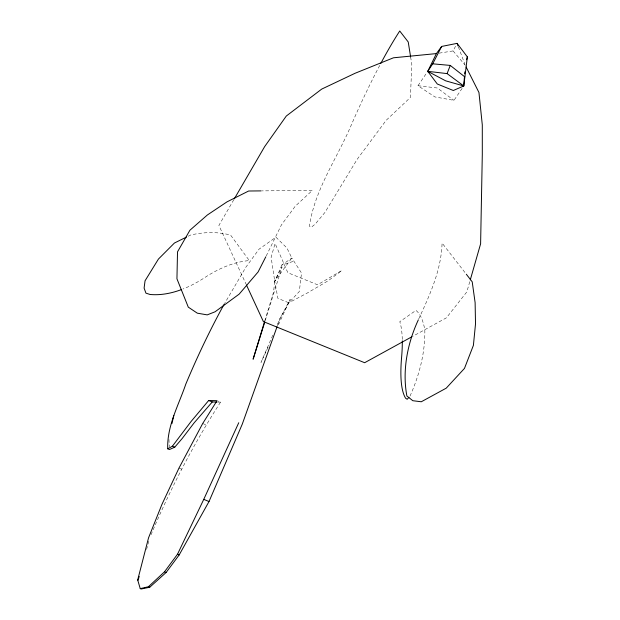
<?xml version="1.0" encoding="UTF-8"?>
<svg xmlns="http://www.w3.org/2000/svg" width="620" height="620" viewBox="0 0 620 620"><rect width="100%" height="100%" fill="white"/><g stroke="black" fill="none" stroke-linecap="round" stroke-linejoin="round"><path stroke-width="0.46" stroke-dasharray="3.1 2.33" d="M146.591 549.421L149.025 540.09M469.751 281.713L466.844 291.88L446.416 317.828L412.695 336.342M264.686 321.245L273.443 292.555L274.792 281.558L271.118 257.292L275.079 243.443L287.835 272.722L317.517 284.781L341.775 270.537L328.476 280.589L307.613 292.841L288.804 302.785L279.984 318.525L276.946 325.547M265.259 320.463L282.038 266.972L274.528 281.41L291.842 258.013L286.874 247.938L275.947 237.181L259.036 249.186L245.876 267.197L224.889 303.048M277.38 325.81L279.984 318.525L290.199 299.359L277.628 326.507M281.844 265.035L274.792 281.558L277.892 298.352L288.804 302.785L299.313 291.516L301.514 273.025L291.842 258.013L281.844 265.035L293.733 261.245M272.769 335.203L261.005 362.406L269.111 344.898M418.725 318.951C429.908 294.818 441.262 270.165 442.083 243.063L465.721 273.474M151.024 534.742C170.446 488.723 193.463 444.091 220.581 402.124L217.93 401.055M266.213 255.99L281.426 224.905L295.197 206.282L312.403 190.387L262.159 190.883M409.998 396.103C419.229 375.557 425.227 352.757 424.832 330.096A245.04 52.94 -70 0 0 415.958 310.395L399.776 321.703A177.212 38.285 -70 0 1 402.279 339.884M439.177 53.15L453.088 50.918L456.188 45.043M233.817 199.694L218.883 225.409L245.993 283.991M462.14 88.365L453.987 100.355L434.946 96.937L417.973 85.723L427.211 72.137M188.131 236.259L190.697 234.988A245.04 128.216 -65.4 0 1 230.617 235.112L249.333 260.594A177.212 92.729 -65.4 0 0 204.902 277.489A178.614 93.465 -65.4 0 1 182.977 289.005M217.806 402.078L220.581 402.124M417.973 85.723L437.309 87.994L453.987 100.355M202.686 423.522L206.103 424.901M178.971 468.092L181.707 469.193M453.088 50.918L465.271 65.325M458.389 46.88L464.946 64.449M410.618 56.916L411.82 64.379L410.409 97.448L386.121 120.365L357.19 159.286L324.896 212.49L315.293 224.022L311.248 227.323L309.411 226.222C314.642 189.619 337.048 158.503 351.238 125.124A169.392 28.094 -67.9 0 1 380.324 64.309M168.942 439.433L169.338 446.772"/><path stroke-width="0.93" d="M216.884 402.055L212.265 401.969L194.184 422.801L182.125 438.588L174.77 447.167L169.485 449.523L167.733 448.81C166.904 425.94 178.622 405.201 185.791 384.152C196.997 357.329 209.459 331.049 223.425 305.544L224.401 303.878M441.649 46.446L432.706 63.821L427.754 71.331L445.648 80.825L463.768 85.963L467.356 56.893L457.072 43.361L441.649 46.446L436.395 53.591L427.754 71.331L437.286 83.995L453.313 90.505L463.768 85.963L464.388 77.523M464.659 73.772L464.799 71.889M171.918 423.6L173.802 415.501M466.666 59.698L467.356 56.893M277.055 326.717L242.265 424.157L209.025 501.518L179.188 554.915L166.114 572.493L149.715 587.264L141.159 589L140.236 588.628L137.694 579.956L148.544 537.835L161.936 504.386L178.971 468.092L202.686 423.522L217.047 400.698L208.661 400.512L191.045 421.53L172.399 446.214L167.733 448.81M138.415 579.212L139.182 576.414M470.286 279.86L480.608 243.823L482.306 154.295L482.298 124.922L478.95 92.504L466.132 67.022M264.686 321.245L253.107 359.205L264.391 323.229M463.768 85.963L447.097 73.602L450.252 65.418L432.706 63.821M418.353 319.819C407.479 343.1 402.086 370.59 406.883 395.986L412.811 400.706L421.282 401.775L446.222 388.167L464.473 368.404L473.401 345.363L475.517 323.904L475.121 302.653L472.215 281.837L466.31 274.234M140.236 588.628L148.412 586.737L164.486 571.834L177.506 554.234L203.755 499.371L238.746 422.732M265.786 256.835L258.098 271.955L239.165 294.12L215.086 311.783L207.212 314.882L197.307 313.17L188.286 307.14L176.94 278.791L177.514 251.844L189.922 230.222L207.367 214.985L226.998 201.872L248.636 191.014L261.19 190.89M234.298 198.865L264.655 146.615L286.3 116.033L321.733 89.079L355.105 73.261L393.483 57.792L436.395 53.591M408.882 397.366L407.2 399.272L405.674 398.311A178.614 38.587 -70 0 1 401.597 357.384A177.212 38.285 -70 0 0 402.295 340.861M411.85 336.8L364.645 362.716L263.384 321.586L246.396 284.867M186.418 237.103L174.429 243.024L158.433 259.067L145.049 280.798L144.103 288.099L145.94 293.151L150.032 294.469A178.614 93.465 -65.4 0 0 181.11 289.718M427.754 71.331L447.097 73.602M208.661 400.512L212.265 401.969M172.399 446.214L174.77 447.167M203.755 499.371L209.025 501.518M177.506 554.234L179.188 554.915M164.486 571.834L166.114 572.493M137.694 579.956L138.159 580.142M148.412 586.737L149.715 587.264M450.252 65.418L464.76 76.841M457.072 43.361L458.056 46.004M410.618 56.916L408.224 41.974L399.737 31A169.392 28.094 -67.9 0 0 380.75 63.504"/></g></svg>
